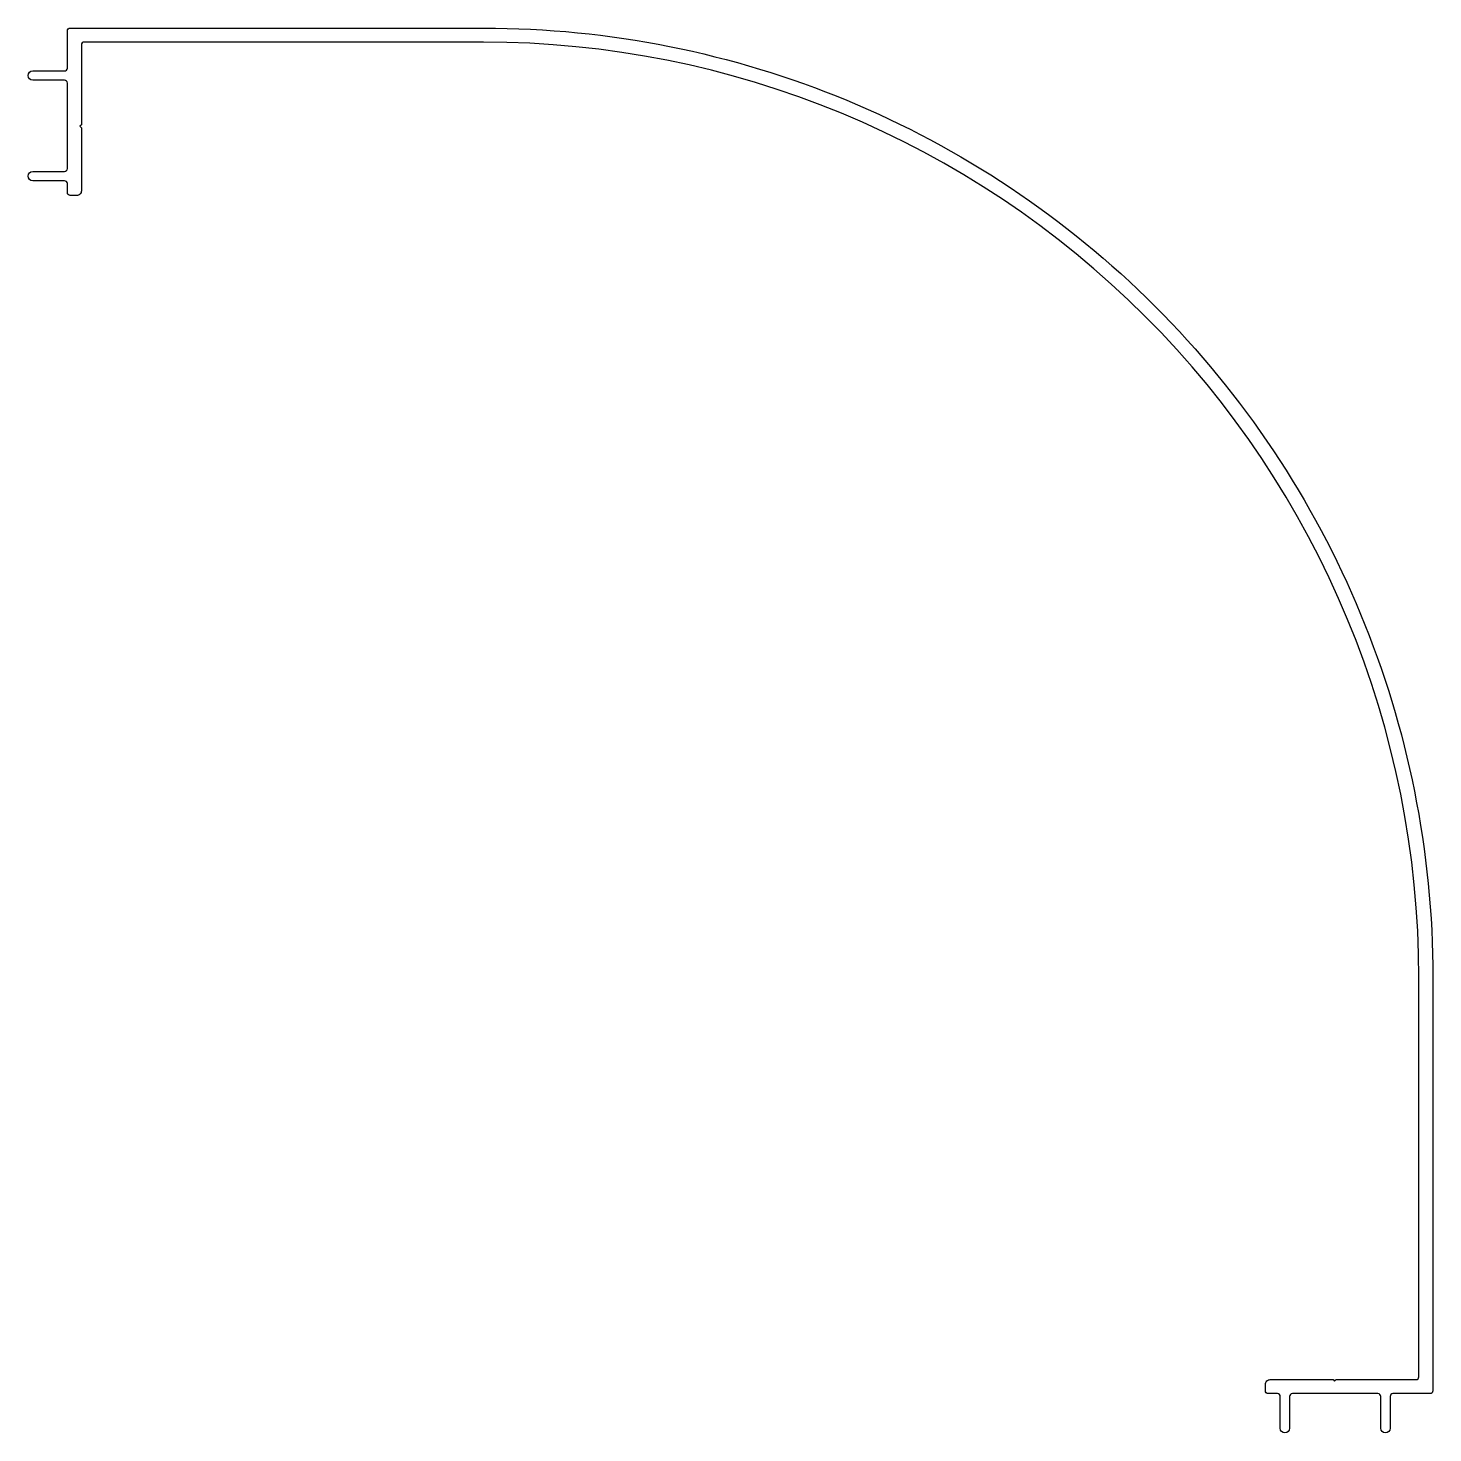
# Model space of a CAD drawing. Extents: x 497 to 647, y 664 to 815.
import ezdxf

# ---------------------------------------------------------------- set-up
doc = ezdxf.new("R2010")
doc.units = 0
doc.layers.get('0').update_dxf_attribs({"linetype": 'CONTINUOUS'})

msp = doc.modelspace()

# ---------------------------------------------------------------- linework, layer by layer
msp.add_lwpolyline([(545.72, 814.56, -0.414214), (647.22, 713.06), (647.22, 668.85, -0.414214), (646.92, 668.55), (642.95, 668.55, 0.414214), (642.65, 668.25), (642.65, 664.85, -1), (641.65, 664.85), (641.65, 668.25, 0.414214), (641.35, 668.55), (632.2, 668.55, 0.414214), (631.9, 668.25), (631.9, 664.85, -1), (630.9, 664.85), (630.9, 668.25, 0.414214), (630.6, 668.55), (629.62, 668.55, -0.414214), (629.32, 668.85), (629.32, 669.55, -0.414214), (629.82, 670.05), (636.57, 670.05), (636.72, 669.9), (636.88, 670.05), (645.42, 670.05, 0.414214), (645.72, 670.35), (645.72, 713.06, 0.414214), (545.72, 813.06), (503.02, 813.06, 0.414214), (502.72, 812.76), (502.72, 804.21), (502.57, 804.06), (502.72, 803.91), (502.72, 797.16, -0.414214), (502.22, 796.66), (501.52, 796.66, -0.414214), (501.22, 796.96), (501.22, 797.93, 0.414214), (500.92, 798.23), (497.52, 798.23, -1), (497.52, 799.23), (500.92, 799.23, 0.414214), (501.22, 799.53), (501.22, 808.68, 0.414214), (500.92, 808.98), (497.52, 808.98, -1), (497.52, 809.98), (500.92, 809.98, 0.414214), (501.22, 810.28), (501.22, 814.26, -0.414214), (501.52, 814.56)], format="xyb", close=True)

doc.saveas('drawing.dxf')
